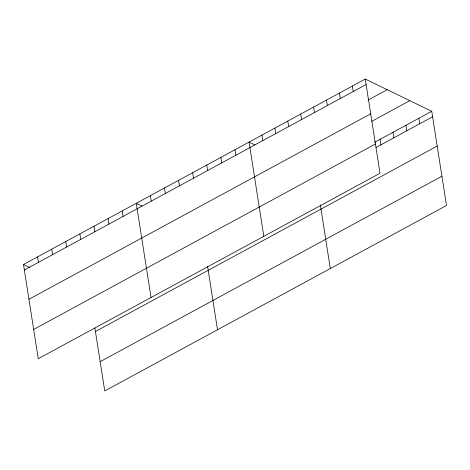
<?xml version="1.0" encoding="UTF-8"?>
<svg xmlns="http://www.w3.org/2000/svg" width="470" height="470" viewBox="0 0 470 470"><rect width="100%" height="100%" fill="white"/><g stroke="black" fill="none" stroke-linecap="round" stroke-linejoin="round"><path stroke-width="0.7" d="M365.255 79.048L380.013 173.271L38.252 358.716L23.5 264.493L365.255 79.048L431.748 111.284L446.5 205.508L104.745 390.952L94.887 328.019M24.358 269.986L366.118 84.541M368.139 100.028L387.198 89.682M28.946 299.267L370.701 113.822M371.688 121.331L409.805 100.645M374.566 142.31L431.748 111.284M33.67 329.435L375.424 143.99M376.047 147.474L432.606 116.777M95.434 331.509L437.188 146.058M100.157 361.671L441.918 176.226M254.869 144.913L249.059 142.099L263.811 236.322M142.087 206.113L136.276 203.293L151.035 297.516M23.5 264.493L29.951 267.624M418.835 118.287L419.692 123.786M405.921 125.296L406.785 130.789M393.014 132.299L393.872 137.798M380.101 139.308L380.964 144.801M352.347 86.051L353.205 91.55M339.434 93.06L340.298 98.553M326.521 100.063L327.384 105.562M313.613 107.072L314.471 112.565M320.34 204.932L330.304 268.558M300.7 114.075L301.564 119.568M287.793 121.078L288.651 126.577M274.88 128.087L275.743 133.58M261.972 135.09L262.83 140.589M234.959 149.748L235.822 155.241M220.865 157.397L221.722 162.89M206.765 165.046L207.628 170.545M207.558 266.126L217.522 329.758M192.671 172.696L193.528 178.195M178.571 180.345L179.434 185.844M164.476 187.994L165.334 193.493M150.377 195.643L151.24 201.142M122.182 210.942L123.04 216.441M108.082 218.597L108.946 224.09M93.988 226.246L94.846 231.739M79.888 233.895L80.752 239.389M65.794 241.545L66.652 247.038M51.694 249.194L52.558 254.687M37.6 256.843L38.458 262.336"/></g></svg>
